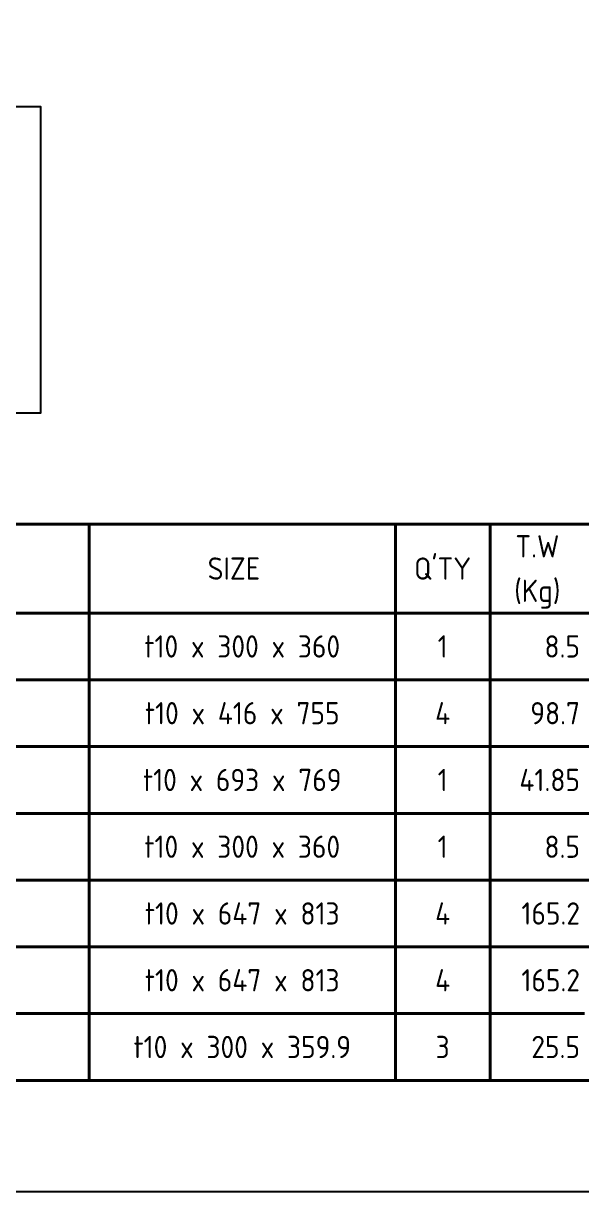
# Model space of a CAD drawing. Header units: millimetres. Extents: x -47360 to 661737, y -45870 to 354580.
# Drawn here: x 365886 to 368894, y 0 to 6300 of the extents above; entities that cross this region are included whole.
import ezdxf
from ezdxf.enums import TextEntityAlignment as Align

# ---------------------------------------------------------------- set-up
doc = ezdxf.new("R2010")
doc.units = ezdxf.units.MM
doc.header["$LTSCALE"] = 10
doc.layers.add('PAGE', color=9, linetype='Continuous', plot=False)
doc.layers.add('STOCK', color=3, linetype='Continuous')
doc.layers.add('T', color=2, linetype='Continuous')
doc.layers.add('TITLE', color=15, linetype='Continuous', lineweight=40)
doc.styles.get("Standard").update_dxf_attribs({"font": 'isocp2.shx', "bigfont": 'whgtxt.shx'})

# ---------------------------------------------------------------- blocks, each defined once
blk = doc.blocks.new('CP00')
at = {"layer": 'PAGE'}
blk.add_lwpolyline([(0, 0), (297, 0), (297, 210), (0, 210)], close=True, dxfattribs=at)
at = {"layer": 'TITLE'}
blk.add_line((10, 60), (287, 60), dxfattribs=at)
at = {"layer": 'TITLE', "color": 8}
for p, q in [((104, 10), (104, 60)), ((131.5, 10), (131.5, 60)), ((140, 10), (140, 60)), ((10, 52), (287, 52)), ((10, 46), (287, 46)), ((10, 40), (287, 40)), ((10, 34), (287, 34)), ((10, 28), (287, 28)), ((10, 22), (287, 22)), ((10, 16), (148.5, 16))]:
    blk.add_line(p, q, dxfattribs=at)
at = {"layer": 'TITLE', "color": 15}
blk.add_lwpolyline([(10, 10), (287, 10), (287, 200), (10, 200)], close=True, dxfattribs=at)
at = {"layer": 'PAGE', "color": 2}
blk.add_attdef('ATT_NESTINGPLANNO', text='', height=2.5, dxfattribs=at).set_placement((220, 203), align=Align.MIDDLE_CENTER)
for tag, p in [('ATT_OWNERITEMNO', (35, 7.09)), ('ATT_PARTNAME', (35, 2.09))]:
    blk.add_attdef(tag, text='', height=2.5, dxfattribs=at).set_placement(p, align=Align.MIDDLE_LEFT)
at = {"layer": 'TITLE', "color": 2}
for s, p in [('T.W', (144.25, 58)), ('SIZE', (117, 56)), ("Q'TY", (135.75, 56)), ('(Kg)', (144.25, 54))]:
    blk.add_text(s, height=2, dxfattribs=at).set_placement(p, align=Align.MIDDLE_CENTER)
for tag, height, p in [('ATT_PORNO', 2.5, (222, 196)), ('ATT_CUTTINGPLANNO', 2.5, (212.75, 188)), ('ATT_PAGENO', 2.5, (264.5, 188)), ('ATT_PAGESUBTOTAL', 2.5, (279.5, 188)), ('ATT_WONO', 2.5, (70, 180)), ('ATT_PROJECT', 2.5, (163.5, 180)), ('ATT_PORWEIGHT', 2, (278.5, 89)), ('ATT_NETWEIGHT', 2, (278.5, 83)), ('ATT_SAVEWEIGHT', 2, (278.5, 77)), ('ATT_SCRAPWEIGHT', 2, (278.5, 71)), ('ATT_CUTTING', 2, (278.5, 65))]:
    blk.add_attdef(tag, text='', height=height, dxfattribs=at).set_placement(p, align=Align.MIDDLE_CENTER)
at = {"layer": 'TITLE', "color": 3}
for tag, p in [('ATT_MATERIAL', (70, 172)), ('ATT_SIZE', (163.5, 172)), ('ATT_QTY', (262.75, 172))]:
    blk.add_attdef(tag, text='', height=2.5, dxfattribs=at).set_placement(p, align=Align.MIDDLE_CENTER)

msp = doc.modelspace()

# ---------------------------------------------------------------- linework, layer by layer
at = {"layer": 'STOCK'}
msp.add_lwpolyline([(361200, 4200), (365980, 4200), (365980, 5850), (361200, 5850)], close=True, dxfattribs=at)

# ---------------------------------------------------------------- block references
at = {"xscale": 60, "yscale": 60, "zscale": 60}
msp.add_blockref('CP00', (360000, 0), dxfattribs=at)

# ---------------------------------------------------------------- texts
at = {"layer": 'T'}
for s, p in [('t10 x 300 x 360', (367065, 2880)), ('1', (368145, 2880)), ('t10 x 416 x 755', (367065, 2520)), ('4', (368145, 2520)), ('t10 x 693 x 769', (367065, 2160)), ('1', (368145, 2160)), ('t10 x 300 x 360', (367065, 1800)), ('1', (368145, 1800)), ('t10 x 647 x 813', (367065, 1440)), ('4', (368145, 1440)), ('t10 x 647 x 813', (367065, 1080)), ('4', (368145, 1080)), ('t10 x 300 x 359.9', (367065, 720)), ('3', (368145, 720))]:
    msp.add_text(s, height=120, dxfattribs=at).set_placement(p, align=Align.CENTER)
for s, p in [('8.5', (368884.97, 2880)), ('98.7', (368884.97, 2520)), ('41.85', (368884.97, 2160)), ('8.5', (368884.97, 1800)), ('165.2', (368884.97, 1440)), ('165.2', (368884.97, 1080)), ('25.5', (368884.97, 720))]:
    msp.add_text(s, height=120, dxfattribs=at).set_placement(p, align=Align.RIGHT)

doc.saveas('drawing.dxf')
